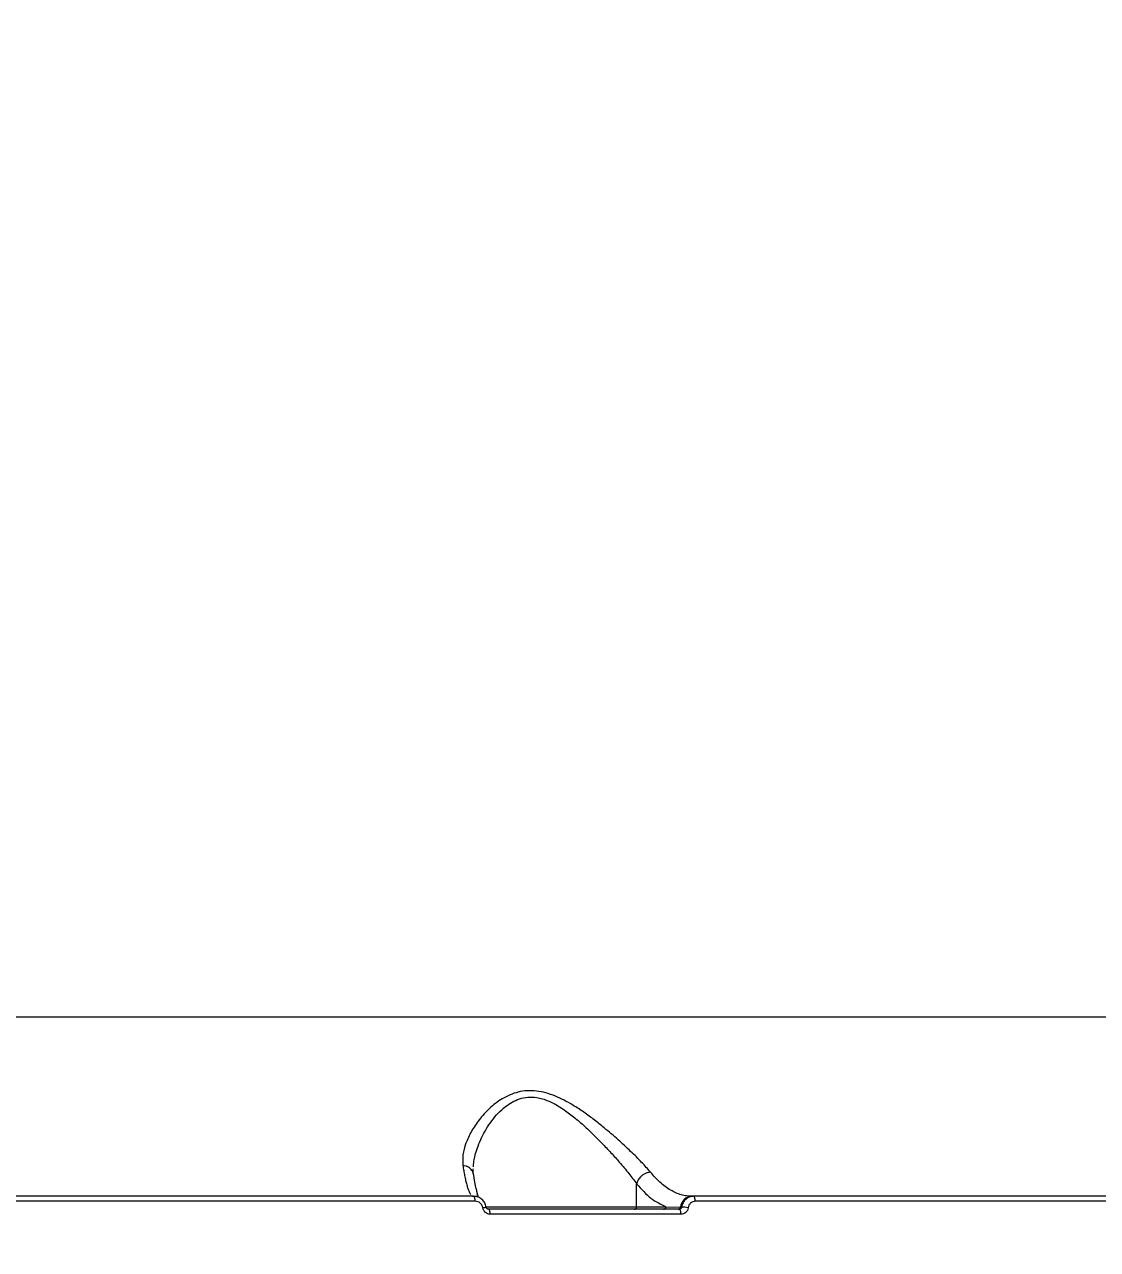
# Model space of a CAD drawing. Header units: millimetres. Extents: x -6234 to 7498, y -6127 to 5103.
# Drawn here: x 3166.6 to 3372.8, y -1451.7 to -1216.1 of the extents above; entities that cross this region are included whole.
import ezdxf

# ---------------------------------------------------------------- set-up
doc = ezdxf.new("R2010")
doc.units = ezdxf.units.MM
for name, color, linetype in [('DIKOM_ОБЪЕКТ', 7, 'Continuous'), ('DIKOM_РАЗМЕР_ЗОНА', 7, 'Continuous'), ('DIKOM_РАЗМЕР_ОБЪЕКТА', 7, 'Continuous')]:
    doc.layers.add(name, color=color, linetype=linetype)
doc.styles.add('style1', font='arial.ttf', dxfattribs={"width": 0.8})
doc.dimstyles.new('1-50', dxfattribs={"dimtxt": 300, "dimasz": 200, "dimexe": 100, "dimexo": 0, "dimgap": 100, "dimtad": 1, "dimtxsty": 'style1', "dimcen": 200, "dimclrd": 7, "dimclre": 7, "dimclrt": 7, "dimadec": 1, "dimazin": 2, "dimtfac": 1, "dimtmove": 0, "dimatfit": 2, "dimfxl": 0, "dimlwd": 25, "dimlwe": 18, "dimarcsym": 0})

# ---------------------------------------------------------------- blocks, each defined once
blk = doc.blocks.new('*D10')
at = {"layer": 'Defpoints', "color": 0, "transparency": 16777216}
for p in [(5627.97, 903.07), (-3229.39, -1461.51), (5627.97, -5097.58)]:
    blk.add_point(p, dxfattribs=at)
at = {"layer": 'DIKOM_РАЗМЕР_ОБЪЕКТА', "color": 7, "lineweight": 18, "transparency": 16777216}
for p, q in [((5627.97, 903.07), (5627.97, -5197.58)), ((-3229.39, -1461.51), (-3229.39, -5197.58))]:
    blk.add_line(p, q, dxfattribs=at)
at = {"layer": 'DIKOM_РАЗМЕР_ОБЪЕКТА', "color": 7, "lineweight": 25, "transparency": 16777216}
blk.add_line((-3029.39, -5097.58), (5427.97, -5097.58), dxfattribs=at)
at = {"layer": 'DIKOM_РАЗМЕР_ОБЪЕКТА', "color": 7, "transparency": 16777216}
for points in [[(-3029.39, -5064.25), (-3029.39, -5130.92), (-3229.39, -5097.58)], [(5427.97, -5064.25), (5427.97, -5130.92), (5627.97, -5097.58)]]:
    blk.add_solid(points, dxfattribs=at)
at = {"layer": 'DIKOM_РАЗМЕР_ОБЪЕКТА', "color": 7, "lineweight": 40, "transparency": 16777216, "insert": (1488.3, -4844.41), "char_height": 300, "attachment_point": 5, "style": 'style1'}
blk.add_mtext('8850', dxfattribs=at)
blk = doc.blocks.new('*D13')
at = {"layer": 'Defpoints', "color": 0, "transparency": 16777216}
for p in [(7498.07, 1778.2), (-5229.39, -1831.36), (7498.07, -6026.74)]:
    blk.add_point(p, dxfattribs=at)
at = {"layer": 'DIKOM_РАЗМЕР_ЗОНА', "color": 7, "lineweight": 18, "transparency": 16777216}
for p, q in [((7498.07, 1778.2), (7498.07, -6126.74)), ((-5229.39, -1831.36), (-5229.39, -6126.74))]:
    blk.add_line(p, q, dxfattribs=at)
at = {"layer": 'DIKOM_РАЗМЕР_ЗОНА', "color": 7, "lineweight": 25, "transparency": 16777216}
blk.add_line((-5029.39, -6026.74), (7298.07, -6026.74), dxfattribs=at)
at = {"layer": 'DIKOM_РАЗМЕР_ЗОНА', "color": 7, "transparency": 16777216}
for points in [[(-5029.39, -5993.4), (-5029.39, -6060.07), (-5229.39, -6026.74)], [(7298.07, -5993.4), (7298.07, -6060.07), (7498.07, -6026.74)]]:
    blk.add_solid(points, dxfattribs=at)
at = {"layer": 'DIKOM_РАЗМЕР_ЗОНА', "color": 7, "transparency": 16777216, "insert": (1560.69, -5773.56), "char_height": 300, "attachment_point": 5, "style": 'style1'}
blk.add_mtext('12750', dxfattribs=at)

msp = doc.modelspace()

# ---------------------------------------------------------------- linework, layer by layer
at = {"layer": 'DIKOM_ОБЪЕКТ', "color": 7, "linetype": 'Continuous', "lineweight": 15}
for p, q in [((2942.78, -1407.003), (3421.438, -1407.003)), ((3252.851, -1436.491), (3252.862, -1436.209)), ((3284.265, -1439.094), (3284.264, -1439.101)), ((3284.264, -1443.506), (3284.264, -1439.101)), ((3253.87, -1441.705), (3253.607, -1440.813)), ((3295.191, -1441.506), (3294.912, -1441.506)), ((3255.288, -1443.506), (3284.264, -1443.506)), ((3292.444, -1444.006), (3255.808, -1444.006)), ((3284.264, -1443.506), (3289.896, -1443.506)), ((3289.896, -1443.506), (3292.676, -1443.589)), ((3292.676, -1443.589), (3292.925, -1443.589)), ((3292.788, -1444.971), (3256.121, -1444.971))]:
    msp.add_line(p, q, dxfattribs=at)
at = {"layer": 'DIKOM_ОБЪЕКТ', "color": 7, "linetype": 'Continuous', "lineweight": 15, "flags": 128}
for points in [[(3253.234, -1442.465), (3253.226, -1442.276), (3253.207, -1442.095), (3253.178, -1441.929), (3253.139, -1441.785), (3253.093, -1441.666), (3253.04, -1441.578), (3252.983, -1441.524), (3252.924, -1441.506)], [(3295.537, -1442.465), (3295.527, -1442.276), (3295.506, -1442.095), (3295.474, -1441.929), (3295.43, -1441.785), (3295.379, -1441.666), (3295.32, -1441.578), (3295.257, -1441.524), (3295.191, -1441.506)], [(3254.678, -1443.718), (3254.832, -1443.691), (3254.972, -1443.666), (3255.094, -1443.644), (3255.196, -1443.625), (3255.274, -1443.609), (3255.326, -1443.598), (3255.35, -1443.591), (3255.347, -1443.589)], [(3256.121, -1444.971), (3256.113, -1444.781), (3256.094, -1444.599), (3256.065, -1444.432), (3256.026, -1444.287), (3255.979, -1444.167), (3255.925, -1444.079), (3255.868, -1444.024), (3255.808, -1444.006)], [(3292.788, -1444.971), (3292.779, -1444.781), (3292.758, -1444.599), (3292.726, -1444.432), (3292.683, -1444.287), (3292.632, -1444.167), (3292.573, -1444.079), (3292.51, -1444.024), (3292.444, -1444.006)]]:
    msp.add_lwpolyline(points, dxfattribs=at)
at = {"layer": 'DIKOM_ОБЪЕКТ', "color": 7, "linetype": 'Continuous', "lineweight": 15}
for centre, radius, start, end in [((3295.007, -1443.849), 2.345, 92.3275, 173.63892), ((3289.419, -1443.528), 0.479, 272.93726, 2.65285), ((3292.21, -1443.537), 0.469, 272.34722, 353.5989), ((3292.809, -1450.706), 7.118, 79.03098, 89.06983)]:
    msp.add_arc(centre, radius, start, end, dxfattribs=at)
for points, knots in [([(3292.575, -1039.959), (3294.564, -1040.143), (3299.121, -1040.563), (3306.252, -1041.852), (3313.986, -1043.732), (3321.757, -1046.196), (3329.554, -1049.235), (3338.422, -1053.361), (3348.336, -1058.896), (3359.236, -1066.214), (3370.062, -1074.771), (3380.772, -1084.585), (3388.972, -1093.202), (3394.789, -1099.869), (3398.317, -1104.092), (3401.816, -1108.462), (3405.284, -1112.979), (3408.719, -1117.644), (3412.121, -1122.455), (3417.466, -1130.33), (3424.624, -1141.707), (3433.085, -1156.716), (3440.953, -1172.217), (3448.238, -1188.096), (3455.161, -1204.825), (3461.691, -1222.378), (3467.8, -1240.727), (3473.456, -1259.839), (3478.631, -1279.675), (3483.296, -1300.195), (3487.423, -1321.352), (3490.986, -1343.096), (3493.957, -1365.373), (3496.317, -1388.124), (3498.024, -1411.285), (3499.119, -1434.79), (3499.272, -1450.577), (3499.348, -1458.503)], [0, 0, 0, 0, 0.018114, 0.0415118, 0.0651488, 0.0890253, 0.1131411, 0.1374959, 0.1719928, 0.2069589, 0.2423937, 0.2782974, 0.31467, 0.327191, 0.3397603, 0.352378, 0.3650441, 0.3777588, 0.3905218, 0.4033334, 0.438811, 0.4746552, 0.5075593, 0.540766, 0.5742753, 0.6080875, 0.6422026, 0.67662, 0.7113403, 0.7463633, 0.781689, 0.8173174, 0.8532485, 0.8894824, 0.9260189, 0.9628581, 1, 1, 1, 1]), ([(3499.828, -1458.504), (3499.819, -1456.027), (3499.801, -1451.419), (3499.707, -1445.039), (3499.593, -1439.72), (3499.474, -1435.384), (3499.355, -1431.678), (3499.23, -1428.226), (3499.004, -1422.658), (3498.628, -1414.968), (3497.874, -1402.626), (3496.712, -1387.771), (3494.896, -1369.705), (3492.567, -1351.035), (3489.666, -1331.829), (3486.295, -1312.899), (3482.279, -1293.417), (3477.551, -1273.492), (3472.044, -1253.27), (3465.979, -1233.657), (3459.372, -1214.714), (3452.236, -1196.483), (3444.599, -1179.03), (3436.482, -1162.41), (3427.855, -1146.569), (3418.972, -1131.973), (3409.579, -1118.137), (3399.876, -1105.383), (3389.614, -1093.452), (3379.167, -1082.76), (3368.886, -1073.592), (3358.835, -1065.807), (3349.068, -1059.27), (3339.146, -1053.641), (3328.686, -1048.743), (3317.702, -1044.726), (3308.364, -1042.307), (3301.205, -1040.985), (3297.162, -1040.434), (3294.401, -1040.121), (3293.263, -1040.021), (3292.873, -1039.986)], [0, 0, 0, 0, 0.0116198, 0.0216071, 0.0299336, 0.0365858, 0.0419709, 0.0473488, 0.0528118, 0.068165, 0.0835749, 0.1110911, 0.1386075, 0.169876, 0.2011439, 0.2324298, 0.2637729, 0.299513, 0.3352483, 0.3709846, 0.4067216, 0.4424635, 0.4782819, 0.5140328, 0.5497726, 0.5862868, 0.6198575, 0.6570009, 0.692815, 0.7285857, 0.7643344, 0.7956167, 0.8269005, 0.8581851, 0.8894926, 0.9246059, 0.9596508, 0.975027, 0.9898752, 0.9965364, 1, 1, 1, 1]), ([(3429.28, -1397.951), (3428.767, -1392.345), (3427.743, -1381.155), (3425.72, -1364.594), (3423.355, -1348.283), (3420.623, -1332.261), (3417.811, -1317.923), (3415.028, -1305.218), (3412.366, -1294.082), (3409.535, -1283.173), (3406.542, -1272.5), (3403.39, -1262.071), (3400.087, -1251.892), (3395.651, -1239.128), (3389.908, -1224.104), (3382.661, -1207.271), (3375.027, -1191.466), (3368.169, -1178.78), (3362.284, -1168.807), (3357.497, -1161.198), (3352.627, -1153.936), (3347.681, -1147.022), (3342.666, -1140.455), (3337.589, -1134.234), (3331.995, -1127.829), (3325.867, -1121.347), (3319.193, -1114.907), (3312.465, -1109.011), (3305.696, -1103.652), (3298.897, -1098.823), (3291.951, -1094.433), (3284.864, -1090.506), (3277.64, -1087.061), (3270.422, -1084.162), (3263.221, -1081.799), (3256.047, -1079.954), (3248.282, -1078.521), (3240.609, -1077.624), (3235.312, -1077.588), (3233.016, -1077.573)], [0, 0, 0, 0, 0.0316877, 0.0632412, 0.0946609, 0.1259467, 0.157099, 0.1799689, 0.2027207, 0.2253544, 0.2478697, 0.2702669, 0.2925463, 0.3147073, 0.3558114, 0.3963922, 0.4364499, 0.4759847, 0.4983431, 0.520531, 0.542548, 0.5643945, 0.5860701, 0.6075755, 0.6289099, 0.6558426, 0.6825087, 0.7089086, 0.7350421, 0.7609096, 0.7865103, 0.8133025, 0.8398425, 0.8661295, 0.8921641, 0.9179459, 0.9434751, 0.9755031, 1, 1, 1, 1]), ([(3286.931, -1436.886), (3286.391, -1436.265), (3285.315, -1435.027), (3283.155, -1432.886), (3280.731, -1430.641), (3278.352, -1428.591), (3276.123, -1426.809), (3274.124, -1425.335), (3272.179, -1424.054), (3270.351, -1423.017), (3268.607, -1422.199), (3266.833, -1421.581), (3265, -1421.214), (3263.193, -1421.158), (3261.475, -1421.423), (3259.871, -1421.965), (3257.944, -1422.962), (3255.894, -1424.578), (3253.943, -1426.757), (3252.432, -1429.036), (3251.373, -1431.321), (3250.752, -1433.549), (3250.818, -1434.894), (3250.851, -1435.567)], [0, 0, 0, 0, 0.0628985, 0.1254977, 0.187676, 0.2503826, 0.2922259, 0.334299, 0.375421, 0.4078584, 0.4381055, 0.4705235, 0.5011226, 0.5323834, 0.5640787, 0.5942535, 0.626552, 0.6888442, 0.750574, 0.8129247, 0.8750756, 0.9375064, 1, 1, 1, 1]), ([(3252.875, -1435.86), (3252.878, -1435.763), (3252.89, -1435.322), (3253.028, -1434.465), (3253.305, -1433.227), (3253.776, -1431.774), (3254.453, -1430.192), (3255.341, -1428.547), (3256.386, -1426.981), (3257.61, -1425.511), (3258.909, -1424.3), (3260.284, -1423.363), (3261.724, -1422.712), (3263.336, -1422.378), (3264.86, -1422.443), (3266.182, -1422.747), (3267.299, -1423.149), (3268.351, -1423.65), (3269.364, -1424.228), (3270.362, -1424.878), (3271.381, -1425.616), (3272.436, -1426.452), (3273.497, -1427.353), (3274.543, -1428.296), (3275.564, -1429.261), (3276.575, -1430.256), (3277.543, -1431.242), (3278.462, -1432.207), (3279.325, -1433.136), (3280.153, -1434.051), (3281.345, -1435.404), (3282.831, -1437.157), (3283.786, -1438.448), (3284.265, -1439.094)], [0, 0, 0, 0, 0.0088799, 0.0403929, 0.0748425, 0.1154299, 0.1625098, 0.2064008, 0.2524238, 0.2956036, 0.3374372, 0.3705228, 0.4034264, 0.4367071, 0.4699187, 0.4917854, 0.5138727, 0.536559, 0.5567057, 0.5787793, 0.6028484, 0.6268763, 0.6541992, 0.6814473, 0.707128, 0.7351006, 0.7642795, 0.7891086, 0.8157292, 0.8426304, 0.8672826, 0.9335197, 1, 1, 1, 1]), ([(3250.851, -1435.567), (3250.905, -1435.905), (3251.016, -1436.603), (3251.194, -1437.561), (3251.387, -1438.472), (3251.596, -1439.307), (3251.818, -1440.042), (3252.063, -1440.664), (3252.241, -1441.037), (3252.342, -1441.144), (3252.349, -1441.151)], [0, 0, 0, 0, 0.1176432, 0.2425116, 0.3746209, 0.513956, 0.6605277, 0.8098156, 0.9871776, 1, 1, 1, 1]), ([(3252.863, -1437.132), (3252.791, -1436.924), (3252.672, -1436.58), (3252.31, -1436.177), (3251.913, -1435.882), (3251.417, -1435.657), (3251.041, -1435.597), (3250.851, -1435.567)], [0, 0, 0, 0, 0.2579088, 0.4260259, 0.6093465, 0.8028152, 1, 1, 1, 1]), ([(3252.889, -1437.174), (3252.871, -1437.046), (3252.831, -1436.749), (3252.841, -1436.395), (3252.847, -1436.194)], [0, 0, 0, 0, 0.4311188, 1, 1, 1, 1]), ([(3253.593, -1441.31), (3253.619, -1441.274), (3253.684, -1441.182), (3253.607, -1440.776), (3253.437, -1440.007), (3253.173, -1438.815), (3252.969, -1437.668), (3252.861, -1437.065)], [0, 0, 0, 0, 0.11430135, 0.29591704, 0.50514594, 0.73969579, 1, 1, 1, 1]), ([(3286.931, -1436.886), (3286.742, -1436.906), (3286.368, -1436.946), (3285.82, -1437.163), (3285.336, -1437.464), (3284.849, -1437.908), (3284.454, -1438.465), (3284.321, -1438.908), (3284.265, -1439.094)], [0, 0, 0, 0, 0.15999443, 0.31804132, 0.4683502, 0.6063634, 0.83500451, 1, 1, 1, 1]), ([(3294.912, -1441.506), (3294.565, -1441.492), (3293.872, -1441.463), (3292.839, -1441.234), (3291.815, -1440.87), (3290.418, -1440.163), (3288.759, -1438.964), (3287.511, -1437.546), (3286.931, -1436.886)], [0, 0, 0, 0, 0.1252963, 0.2505807, 0.3750543, 0.4994235, 0.7669749, 1, 1, 1, 1]), ([(3284.264, -1439.101), (3285.169, -1440.116), (3286.969, -1442.138), (3288.924, -1443.051), (3289.896, -1443.506)], [0, 0, 0, 0, 0.5022785, 1, 1, 1, 1]), ([(3252.924, -1441.506), (3241.212, -1441.506), (3217.794, -1441.506), (3182.271, -1441.506), (3158.372, -1441.506), (3146.42, -1441.506)], [0, 0, 0, 0, 0.3333848, 0.6666153, 1, 1, 1, 1]), ([(3252.587, -1441.408), (3252.588, -1441.409), (3252.679, -1441.505), (3252.766, -1441.505), (3252.852, -1441.506)], [0, 0, 0, 0, 0.0130689, 1, 1, 1, 1]), ([(3255.347, -1443.589), (3255.271, -1443.31), (3255.117, -1442.741), (3254.557, -1442.084), (3253.811, -1441.606), (3253.238, -1441.541), (3252.924, -1441.506)], [0, 0, 0, 0, 0.24478, 0.4999534, 0.7253574, 1, 1, 1, 1]), ([(3295.191, -1441.506), (3294.905, -1441.539), (3294.363, -1441.602), (3293.662, -1442.074), (3293.134, -1442.739), (3292.994, -1443.306), (3292.925, -1443.589)], [0, 0, 0, 0, 0.2638394, 0.4999564, 0.7507205, 1, 1, 1, 1]), ([(3396.57, -1441.506), (3385.481, -1441.506), (3363.307, -1441.506), (3329.493, -1441.506), (3306.627, -1441.506), (3295.191, -1441.506)], [0, 0, 0, 0, 0.3333848, 0.6666157, 1, 1, 1, 1]), ([(3253.234, -1442.465), (3241.515, -1442.465), (3218.075, -1442.465), (3182.523, -1442.465), (3158.603, -1442.465), (3146.643, -1442.465)], [0, 0, 0, 0, 0.3333343, 0.666667, 1, 1, 1, 1]), ([(3254.678, -1443.718), (3254.631, -1443.546), (3254.537, -1443.202), (3254.19, -1442.795), (3253.742, -1442.518), (3253.404, -1442.483), (3253.234, -1442.465)], [0, 0, 0, 0, 0.2499161, 0.4998856, 0.7494741, 1, 1, 1, 1]), ([(3256.121, -1444.971), (3255.952, -1444.953), (3255.614, -1444.918), (3255.167, -1444.642), (3254.819, -1444.235), (3254.725, -1443.89), (3254.678, -1443.718)], [0, 0, 0, 0, 0.2505594, 0.5000657, 0.7500573, 1, 1, 1, 1]), ([(3255.808, -1444.006), (3255.752, -1444), (3255.652, -1443.989), (3255.534, -1443.916), (3255.456, -1443.837), (3255.404, -1443.761), (3255.366, -1443.677), (3255.353, -1443.618), (3255.347, -1443.589)], [0, 0, 0, 0, 0.280762, 0.4996589, 0.6343744, 0.7616867, 0.8831383, 1, 1, 1, 1]), ([(3283.811, -1444.006), (3283.87, -1443.998), (3283.989, -1443.983), (3284.139, -1443.868), (3284.244, -1443.702), (3284.257, -1443.571), (3284.264, -1443.506)], [0, 0, 0, 0, 0.25013908, 0.50002249, 0.74999232, 1, 1, 1, 1]), ([(3292.925, -1443.589), (3292.911, -1443.646), (3292.885, -1443.761), (3292.773, -1443.894), (3292.623, -1443.987), (3292.506, -1443.999), (3292.444, -1444.006)], [0, 0, 0, 0, 0.2476457, 0.500038, 0.7328423, 1, 1, 1, 1]), ([(3294.163, -1443.718), (3294.122, -1443.889), (3294.039, -1444.23), (3293.712, -1444.638), (3293.283, -1444.918), (3292.953, -1444.953), (3292.788, -1444.971)], [0, 0, 0, 0, 0.2501128, 0.5000187, 0.7499523, 1, 1, 1, 1]), ([(3295.537, -1442.465), (3295.372, -1442.483), (3295.042, -1442.519), (3294.613, -1442.799), (3294.288, -1443.206), (3294.205, -1443.548), (3294.163, -1443.718)], [0, 0, 0, 0, 0.2500083, 0.4999626, 0.7499119, 1, 1, 1, 1]), ([(3397, -1442.465), (3385.903, -1442.465), (3363.708, -1442.465), (3329.866, -1442.465), (3306.98, -1442.465), (3295.537, -1442.465)], [0, 0, 0, 0, 0.3333339, 0.6666663, 1, 1, 1, 1])]:
    msp.add_open_spline(points, degree=3, knots=knots, dxfattribs=at)

# ---------------------------------------------------------------- dimensions: what is measured, and where the dimension line sits
at = {"layer": 'DIKOM_РАЗМЕР_ЗОНА'}
dim = msp.add_linear_dim(base=(7498.074, -6026.735), p1=(-5229.391, -1831.362), p2=(7498.074, 1778.201), text='12750', dimstyle='1-50', dxfattribs=at)
dim.commit()
dim.dimension.update_dxf_attribs({"geometry": '*D13', "text_midpoint": (1560.691, -6026.735), "dimtype": 160})
at = {"layer": 'DIKOM_РАЗМЕР_ОБЪЕКТА', "lineweight": 40}
dim = msp.add_linear_dim(base=(5627.969, -5097.582), p1=(-3229.391, -1461.506), p2=(5627.969, 903.069), text='8850', dimstyle='1-50', dxfattribs=at)
dim.commit()
dim.dimension.update_dxf_attribs({"geometry": '*D10', "text_midpoint": (1488.304, -5097.582), "dimtype": 160})

doc.saveas('drawing.dxf')
